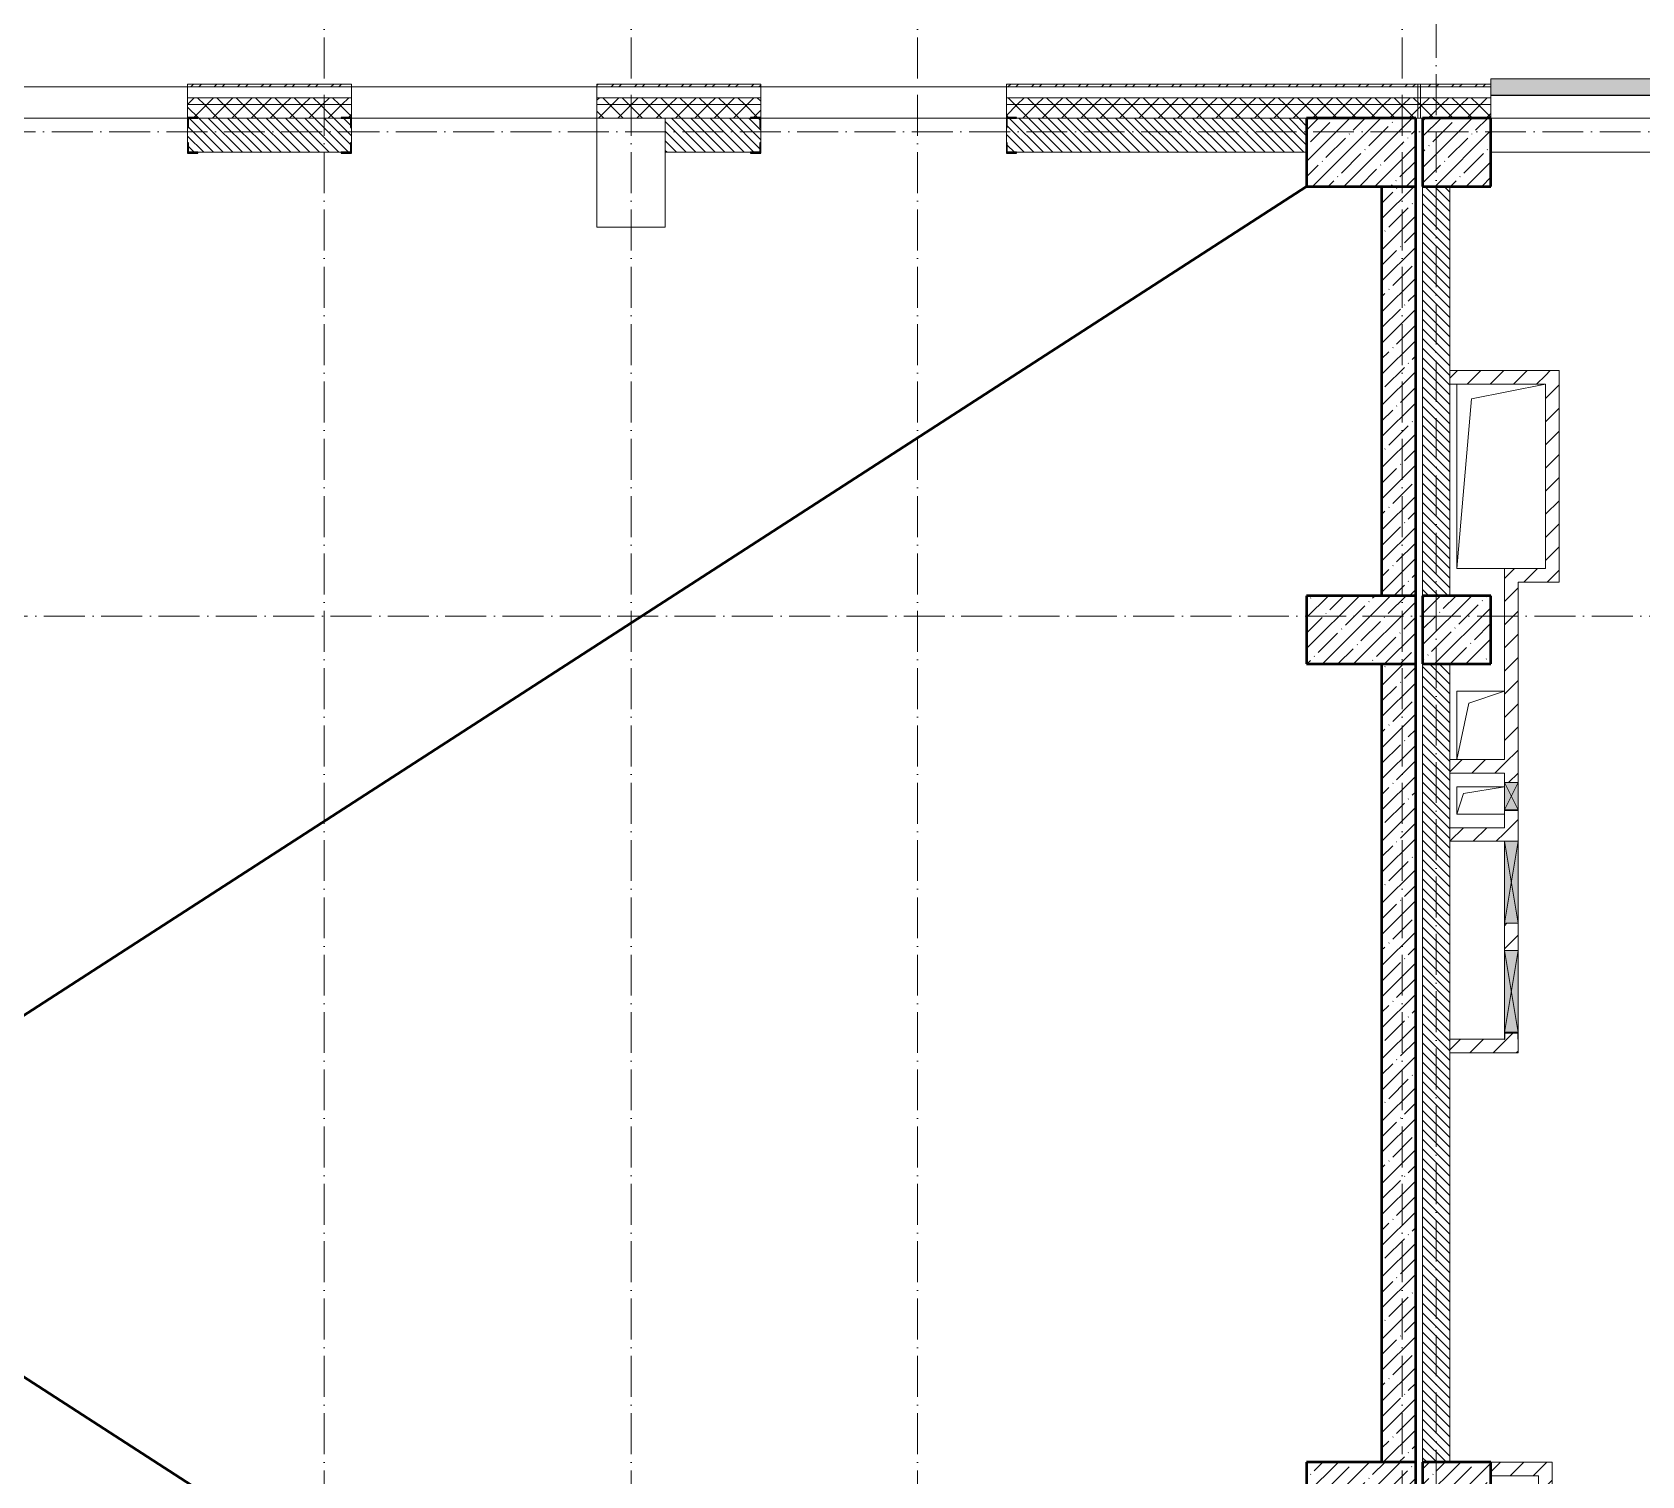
# Model space of a CAD drawing. Header units: millimetres. Extents: x -213536 to 1564669, y -45299 to 942238.
# Drawn here: x 206990 to 218786, y 534747 to 545327 of the extents above; entities that cross this region are included whole.
import ezdxf

# ---------------------------------------------------------------- set-up
doc = ezdxf.new("R2010")
doc.units = ezdxf.units.MM
doc.linetypes.add('50_200_ШТРИХ_1Т_ш5_п1_п1_', pattern=[700, 500, -100, 0, -100])
for name, color, linetype, lineweight in [('A-DETL-____-OTLN-1', 7, 'Continuous', 50), ('A-DETL-GENF-OTLN', 7, 'Continuous', 9), ('A-FLOR-____-OTLN', 7, 'Continuous', 9), ('A-GENM-____-MCUT', 7, 'Continuous', 25), ('A-GENM-____-OTLN', 7, 'Continuous', 9), ('A-GENM-____-OTLN-1', 7, 'Continuous', 25), ('A-GLAZ-____-OTLN', 7, 'Continuous', 9), ('A-WALL-____-MCUT', 7, 'Continuous', 13), ('A-WALL-____-MCUT-1', 7, 'Continuous', 9), ('A-WALL-____-MCUT-2', 7, 'Continuous', 50), ('A-WALL-____-OTLN', 7, 'Continuous', 9), ('A-WALL-____-PATT-1', 7, 'Continuous', 9), ('A-WALL-FNSH-MCUT-1', 7, 'Continuous', 9), ('S-COLS-____-MCUT', 7, 'Continuous', 50), ('S-COLS-____-OTLN', 7, 'Continuous', 9), ('S-GRID-____-OTLN-1', 7, '50_200_ШТРИХ_1Т_ш5_п1_п1_', 9)]:
    doc.layers.add(name, color=color, linetype=linetype, lineweight=lineweight)
doc.layers.add('A-GLAZ-____-OTLN-1', color=7, linetype='Continuous', lineweight=9, true_color=0xc0c0c0)
pattern_1 = [(45, (142429.06, 459015.94), (-70.71068, 70.71068), []), (135, (142429.06, 459015.94), (-70.71068, -70.71068), [])]
pattern_2 = [(45, (142429.06, 459015.94), (-114.04925, 114.04925), []), (45, (142543.1, 459015.94), (-114.04925, 114.04925), [201.612, -40.322, 3.353, -36.97])]
pattern_3 = [(135, (142429.057, 459015.94), (-35.35534, -35.35534), [])]
pattern_4 = [(45, (142429.06, 459015.94), (-85.53659, 85.53659), []), (45, (142486.08, 459015.94), (-85.53659, 85.53659), [])]
pattern_5 = [(45, (142429.06, 459015.94), (-84.85281, 84.85281), [])]

# ---------------------------------------------------------------- blocks, each defined once
blk = doc.blocks.new('BSC_Колонна _Прямоугольная - 500х800-V80-АР1_План отверстий 3 этажа в осях 1-64_Ю-ЯЯ')
at = {"layer": 'S-COLS-____-OTLN'}
for p, q in [((-250, 400), (250, 400)), ((-250, -150), (-250, 400)), ((250, 400), (250, -400))]:
    blk.add_line(p, q, dxfattribs=at)
blk = doc.blocks.new('BSC_Колонна _Прямоугольная - 500х800-V81-АР1_План отверстий 3 этажа в осях 1-64_Ю-ЯЯ')
at = {"layer": 'S-COLS-____-OTLN'}
h = blk.add_hatch(dxfattribs=at)
h.set_pattern_fill('FP_89', color=256, style=0, pattern_type=2)
h.set_pattern_definition([(315, (-85431.04, 74300), (114.04925, 114.04925), []), (315, (-85431.04, 74185.95), (114.04925, 114.04925), [201.613, -40.323, 3.353, -36.97])])
h.paths.add_polyline_path([(-250, 400), (-250, -400), (250, -400), (250, 400)], flags=0)
at = {"layer": 'S-COLS-____-MCUT'}
for p, q in [((250, 400), (-250, 400)), ((-250, 400), (-250, -400)), ((250, -400), (250, 400)), ((-250, -400), (250, -400))]:
    blk.add_line(p, q, dxfattribs=at)
blk = doc.blocks.new('BSC_Колонна _Прямоугольная - 500х800-V82-АР1_План отверстий 3 этажа в осях 1-64_Ю-ЯЯ')
at = {"layer": 'S-COLS-____-OTLN'}
h = blk.add_hatch(dxfattribs=at)
h.set_pattern_fill('FP_90', color=256, style=0, pattern_type=2)
h.set_pattern_definition([(315, (-81931.04, 74300), (114.04925, 114.04925), []), (315, (-81931.04, 74185.95), (114.04925, 114.04925), [201.613, -40.323, 3.353, -36.97])])
h.paths.add_polyline_path([(-250, 400), (-250, -400), (250, -400), (250, 400)], flags=0)
at = {"layer": 'S-COLS-____-MCUT'}
for p, q in [((250, 400), (-250, 400)), ((-250, 400), (-250, -400)), ((250, -400), (250, 400)), ((-250, -400), (250, -400))]:
    blk.add_line(p, q, dxfattribs=at)
blk = doc.blocks.new('BSC_Колонна _Прямоугольная - 500х800-V83-АР1_План отверстий 3 этажа в осях 1-64_Ю-ЯЯ')
at = {"layer": 'S-COLS-____-OTLN'}
h = blk.add_hatch(dxfattribs=at)
h.set_pattern_fill('FP_91', color=256, style=0, pattern_type=2)
h.set_pattern_definition([(315, (-75581.04, 74300), (114.04925, 114.04925), []), (315, (-75581.04, 74185.95), (114.04925, 114.04925), [201.613, -40.323, 3.353, -36.97])])
h.paths.add_polyline_path([(-250, 400), (-250, -400), (250, -400), (250, 400)], flags=0)
at = {"layer": 'S-COLS-____-MCUT'}
for p, q in [((250, 400), (-250, 400)), ((-250, 400), (-250, -400)), ((250, -400), (250, 400)), ((-250, -400), (250, -400))]:
    blk.add_line(p, q, dxfattribs=at)
blk = doc.blocks.new('BSC_Колонна _Прямоугольная - 500х500-V92-АР1_План отверстий 3 этажа в осях 1-64_Ю-ЯЯ')
at = {"layer": 'S-COLS-____-OTLN'}
h = blk.add_hatch(dxfattribs=at)
h.set_pattern_fill('FP_97', color=256, style=0, pattern_type=2)
h.set_pattern_definition([(45, (-75000, -85431.04), (-114.04925, 114.04925), []), (45, (-74885.95, -85431.04), (-114.04925, 114.04925), [201.613, -40.323, 3.353, -36.97])])
h.paths.add_polyline_path([(-250, -250), (250, -250), (250, 250), (-250, 250)], flags=0)
at = {"layer": 'S-COLS-____-MCUT'}
for p, q in [((250, 250), (-250, 250)), ((-250, 250), (-250, -250)), ((250, -250), (250, 250)), ((-250, -250), (250, -250))]:
    blk.add_line(p, q, dxfattribs=at)
blk = doc.blocks.new('BSC_Колонна _Прямоугольная - 500х500-V93-АР1_План отверстий 3 этажа в осях 1-64_Ю-ЯЯ')
at = {"layer": 'S-COLS-____-OTLN'}
h = blk.add_hatch(dxfattribs=at)
h.set_pattern_fill('FP_98', color=256, style=0, pattern_type=2)
h.set_pattern_definition([(45, (-75000, -75581.04), (-114.04925, 114.04925), []), (45, (-74885.95, -75581.04), (-114.04925, 114.04925), [201.613, -40.323, 3.353, -36.97])])
h.paths.add_polyline_path([(-250, -250), (250, -250), (250, 250), (-250, 250)], flags=0)
at = {"layer": 'S-COLS-____-MCUT'}
for p, q in [((250, 250), (-250, 250)), ((-250, 250), (-250, -250)), ((250, -250), (250, 250)), ((-250, -250), (250, -250))]:
    blk.add_line(p, q, dxfattribs=at)
blk = doc.blocks.new('Фахверк_СКБ_Уголок - 250_2160-27509414-АР1_План отверстий 3 этажа в осях 1-64_Ю-ЯЯ')
at = {"layer": 'A-GENM-____-MCUT'}
for p, q in [((200, 181), (125, 181)), ((125, 181), (125, 106)), ((131, 106), (131, 175)), ((131, 175), (200, 175)), ((200, 175), (200, 181)), ((125, 106), (131, 106)), ((131, -6), (125, -6)), ((125, -6), (125, -81)), ((125, -81), (200, -81)), ((131, -75), (131, -6)), ((200, -75), (131, -75)), ((200, -81), (200, -75))]:
    blk.add_line(p, q, dxfattribs=at)
blk = doc.blocks.new('AR_Отверстие прямоугольное _в плите_ - AR_Отверстие прямоугольное _в плите_-30552540-АР1_План отверстий 3 этажа в осях 1-64_Ю-ЯЯ')
at = {"layer": 'A-GENM-____-OTLN'}
for p, q in [((175, 250), (-175, 250)), ((-175, 250), (-175, -250)), ((-87, 163), (175, 250)), ((-175, -250), (-87, 163))]:
    blk.add_line(p, q, dxfattribs=at)
blk = doc.blocks.new('AR_Отверстие прямоугольное _в плите_ - AR_Отверстие прямоугольное _в плите_-30552592-АР1_План отверстий 3 этажа в осях 1-64_Ю-ЯЯ')
at = {"layer": 'A-GENM-____-OTLN'}
for p, q in [((175, 100), (-175, 100)), ((-175, 100), (-175, -100)), ((-175, -100), (-125, 50)), ((-125, 50), (175, 100)), ((-175, -100), (175, -100))]:
    blk.add_line(p, q, dxfattribs=at)
blk = doc.blocks.new('AR_Отверстие прямоугольное _в плите_ - AR_Отверстие прямоугольное _в плите_-30552512-АР1_План отверстий 3 этажа в осях 1-64_Ю-ЯЯ')
at = {"layer": 'A-GENM-____-OTLN'}
for p, q in [((-325, 675), (-325, -675)), ((-217, 567), (325, 675)), ((-325, -675), (-217, 567)), ((-325, -675), (25, -675))]:
    blk.add_line(p, q, dxfattribs=at)
blk = doc.blocks.new('Отлив_СКБ - Отлив витража_120_НВФ-31885689-АР1_План отверстий 3 этажа в осях 1-64_Ю-ЯЯ')
at = {"layer": 'A-GLAZ-____-OTLN-1'}
for points in [[(1800, 2), (1800, 120), (0, 120), (0, 2), (737, 2)], [(1800, 0), (1800, 2), (0, 2), (0, 0), (737, 0)]]:
    blk.add_hatch(color=256, dxfattribs=at).paths.add_polyline_path(points, flags=0)
at = {"layer": 'A-GLAZ-____-OTLN'}
for p, q in [((0, 83), (0, 120)), ((1800, 120), (0, 120)), ((1800, 120), (1800, 83)), ((0, 2), (1800, 2)), ((1800, 0), (0, 0))]:
    blk.add_line(p, q, dxfattribs=at)
blk = doc.blocks.new('Стены 2 - Стены 4-31194547-АР1_План отверстий 3 этажа в осях 1-64_Ю-ЯЯ')
at = {"layer": 'A-WALL-____-MCUT'}
for p, q in [((-1799, 41030), (-1799, 41010)), ((-1549, 41030), (-1799, 41030)), ((-1799, 41010), (-1549, 41010)), ((-1549, 41010), (-1549, 41030))]:
    blk.add_line(p, q, dxfattribs=at)
blk = doc.blocks.new('AR_Отверстие прямоугольное _в стене__БезПР - AR_Отверстие прямоугольное _в стене__БезПР-V210-АР1_План отверстий 3 этажа в осях 1-64_Ю-ЯЯ')
at = {"layer": 'A-GLAZ-____-OTLN'}
blk.add_hatch(color=256, dxfattribs=at).paths.add_polyline_path([(75, 50), (70, 50), (70, -50), (75, -50)], flags=0)
at = {"layer": 'A-DETL-GENF-OTLN'}
for p, q in [((70, 50), (75, 50)), ((75, 50), (70, 47)), ((75, 50), (70, 50)), ((75, 50), (75, -50)), ((75, -50), (75, 50)), ((70, -47), (75, -50)), ((75, -50), (70, -50)), ((70, -50), (75, -50))]:
    blk.add_line(p, q, dxfattribs=at)
blk = doc.blocks.new('AR_Отверстие прямоугольное _в стене__БезПР - AR_Отверстие прямоугольное _в стене__БезПР-36899212-АР1_План отверстий 3 этажа в осях 1-64_Ю-ЯЯ')
at = {"layer": 'A-GLAZ-____-OTLN'}
blk.add_hatch(color=256, dxfattribs=at).paths.add_polyline_path([(300, 50), (-300, 50), (-300, -50), (300, -50)], flags=0)
at = {"layer": 'A-DETL-GENF-OTLN'}
for p, q in [((-300, -50), (-300, 50)), ((-300, 50), (300, 50)), ((300, 50), (-300, -50)), ((-300, 50), (300, -50)), ((300, 50), (-300, 50)), ((-300, 50), (-300, -50)), ((300, 50), (300, -50)), ((300, -50), (300, 50)), ((300, -50), (-300, -50)), ((-300, -50), (300, -50))]:
    blk.add_line(p, q, dxfattribs=at)
at = {"layer": 'A-GLAZ-____-OTLN'}
blk.add_line((300, 50), (-300, 50), dxfattribs=at)
blk = doc.blocks.new('AR_Отверстие прямоугольное _в стене_ - AR_Отверстие прямоугольное _в стене__ОВ-36936555-АР1_План отверстий 3 этажа в осях 1-64_Ю-ЯЯ')
at = {"layer": 'A-GLAZ-____-OTLN'}
blk.add_hatch(color=256, dxfattribs=at).paths.add_polyline_path([(300, -50), (300, 50), (-300, 50), (-300, -50)], flags=0)
at = {"layer": 'A-DETL-GENF-OTLN'}
for p, q in [((-300, -50), (-300, 50)), ((-300, 50), (300, 50)), ((300, 50), (-300, -50)), ((-300, 50), (300, -50)), ((300, 50), (-300, 50)), ((-300, 50), (-300, -50)), ((300, -50), (-300, -50)), ((-300, -50), (300, -50))]:
    blk.add_line(p, q, dxfattribs=at)
blk = doc.blocks.new('AR_Отверстие прямоугольное _в стене__БезПР - AR_Отверстие прямоугольное _в стене__БезПР-36428113-АР1_План отверстий 3 этажа в осях 1-64_Ю-ЯЯ')
at = {"layer": 'A-GLAZ-____-OTLN'}
blk.add_hatch(color=256, dxfattribs=at).paths.add_polyline_path([(100, 50), (-100, 50), (-100, -50), (100, -50)], flags=0)
at = {"layer": 'A-DETL-GENF-OTLN'}
for p, q in [((-100, -50), (-100, 50)), ((-100, 50), (100, 50)), ((100, 50), (-100, -50)), ((-100, 50), (100, -50)), ((100, 50), (-100, 50)), ((-100, 50), (-100, -50)), ((100, 50), (100, -50)), ((100, -50), (100, 50)), ((100, -50), (-100, -50)), ((-100, -50), (100, -50))]:
    blk.add_line(p, q, dxfattribs=at)
blk = doc.blocks.new('154_Фахверк_СКБ_Швеллер - Тип_100_3960_зеркало-36793856-АР1_План отверстий 3 этажа в осях 1-64_Ю-ЯЯ')
at = {"layer": 'A-GENM-____-MCUT'}
for p, q in [((175, 50), (125, 50)), ((125, 50), (125, -50)), ((128, 47), (175, 47)), ((128, -47), (128, 47)), ((175, 47), (175, 50)), ((125, -50), (175, -50)), ((175, -47), (128, -47)), ((175, -50), (175, -47))]:
    blk.add_line(p, q, dxfattribs=at)

msp = doc.modelspace()

# ---------------------------------------------------------------- hatches: boundary and pattern name
at = {"layer": 'A-WALL-____-PATT-1'}
h = msp.add_hatch(dxfattribs=at)
h.set_pattern_fill('FP_6', color=256, style=0, pattern_type=2)
h.set_pattern_definition(pattern_4)
h.paths.add_polyline_path([(217144.1, 544927), (217144.1, 544947), (214129.1, 544947), (214129.1, 544927), (216648.5, 544927)], flags=0)
h.paths.add_polyline_path([(211129.1, 544927), (212329.1, 544927), (212329.1, 544947), (211129.1, 544947)], flags=0)
h.paths.add_polyline_path([(206329.1, 544927), (206329.1, 544947), (205079.1, 544947), (205079.1, 544927), (206043.7, 544927)], flags=0)
h.paths.add_polyline_path([(208129.1, 544927), (209329.1, 544927), (209329.1, 544947), (208129.1, 544947)], flags=0)
h.paths.add_polyline_path([(203279.1, 544927), (203279.1, 544947), (202079.1, 544947), (202079.1, 544927), (202508.8, 544927)], flags=0)
h.paths.add_polyline_path([(199079.1, 544927), (200279.1, 544927), (200279.1, 544947), (199079.1, 544947)], flags=0)
h.paths.add_polyline_path([(197279.1, 544927), (197279.1, 544947), (196079.1, 544947), (196079.1, 544927)], flags=0)
h.paths.add_polyline_path([(194279.1, 544927), (194279.1, 544947), (192594.1, 544947), (192594.1, 544927)], flags=0)
h = msp.add_hatch(dxfattribs=at)
h.set_pattern_fill('FP_6', color=256, style=0, pattern_type=2)
h.set_pattern_definition(pattern_4)
h.paths.add_polyline_path([(228254.1, 544927), (229379.1, 544927), (229379.1, 544947), (228254.1, 544947)], flags=0)
h.paths.add_polyline_path([(222834.7, 544927), (223529.1, 544927), (223529.1, 544947), (222479.1, 544947), (222479.1, 544927)], flags=0)
h.paths.add_polyline_path([(225485.9, 544927), (226454.1, 544927), (226454.1, 544947), (225329.1, 544947), (225329.1, 544927)], flags=0)
h.paths.add_polyline_path([(219479.1, 544927), (220679.1, 544927), (220679.1, 544947), (219479.1, 544947)], flags=0)
h.paths.add_polyline_path([(217164.1, 544927), (217679.1, 544927), (217679.1, 544947), (217164.1, 544947)], flags=0)
h = msp.add_hatch(dxfattribs=at)
h.set_pattern_fill('FP_4', color=256, style=0, pattern_type=2)
h.set_pattern_definition(pattern_1)
h.paths.add_polyline_path([(243909.1, 544797), (243909.1, 544847), (236929.1, 544847), (236929.1, 544797), (241393, 544797)], flags=0)
h.paths.add_polyline_path([(235929.1, 544797), (235929.1, 544847), (234179.1, 544847), (234179.1, 544797), (234323.2, 544797)], flags=0)
h.paths.add_polyline_path([(228254.1, 544797), (229379.1, 544797), (229379.1, 544847), (228254.1, 544847)], flags=0)
h.paths.add_polyline_path([(226454.1, 544797), (226454.1, 544847), (225329.1, 544847), (225329.1, 544797), (226369.6, 544797)], flags=0)
h.paths.add_polyline_path([(222834.7, 544797), (223529.1, 544797), (223529.1, 544847), (222479.1, 544847), (222479.1, 544797)], flags=0)
h.paths.add_polyline_path([(219479.1, 544797), (220679.1, 544797), (220679.1, 544847), (219479.1, 544847)], flags=0)
h.paths.add_polyline_path([(217679.1, 544797), (217679.1, 544847), (214129.1, 544847), (214129.1, 544797), (216648.5, 544797)], flags=0)
h.paths.add_polyline_path([(212329.1, 544797), (212329.1, 544847), (211129.1, 544847), (211129.1, 544797)], flags=0)
h.paths.add_polyline_path([(206329.1, 544797), (206329.1, 544847), (205079.1, 544847), (205079.1, 544797), (206043.7, 544797)], flags=0)
h.paths.add_polyline_path([(208129.1, 544797), (209329.1, 544797), (209329.1, 544847), (208129.1, 544847)], flags=0)
h.paths.add_polyline_path([(200279.1, 544797), (200279.1, 544847), (199079.1, 544847), (199079.1, 544797)], flags=0)
h.paths.add_polyline_path([(203279.1, 544797), (203279.1, 544847), (202079.1, 544847), (202079.1, 544797), (202508.8, 544797)], flags=0)
h.paths.add_polyline_path([(197279.1, 544797), (197279.1, 544847), (196079.1, 544847), (196079.1, 544797)], flags=0)
h.paths.add_polyline_path([(194279.1, 544797), (194279.1, 544847), (192479.1, 544847), (192479.1, 544797)], flags=0)
h = msp.add_hatch(dxfattribs=at)
h.set_pattern_fill('FP_4', color=256, style=0, pattern_type=2)
h.set_pattern_definition(pattern_1)
h.paths.add_polyline_path([(243829.1, 544697), (243909.1, 544697), (243909.1, 544797), (236929.1, 544797), (236929.1, 544697), (243779.1, 544697)], flags=0)
h.paths.add_polyline_path([(235929.1, 544697), (235929.1, 544797), (234179.1, 544797), (234179.1, 544703), (234254.1, 544703), (234254.1, 544697), (235429.1, 544697)], flags=0)
h.paths.add_polyline_path([(226379.1, 544697), (226379.1, 544703), (226454.1, 544703), (226454.1, 544797), (225329.1, 544797), (225329.1, 544697), (226369.6, 544697)], flags=0)
h.paths.add_polyline_path([(229020.8, 544697), (229304.1, 544697), (229304.1, 544703), (229379.1, 544703), (229379.1, 544797), (228254.1, 544797), (228254.1, 544703), (228329.1, 544703), (228329.1, 544697)], flags=0)
h.paths.add_polyline_path([(223454.1, 544697), (223454.1, 544703), (223529.1, 544703), (223529.1, 544797), (222479.1, 544797), (222479.1, 544703), (222554.1, 544703), (222554.1, 544697), (222834.7, 544697)], flags=0)
h.paths.add_polyline_path([(220604.1, 544697), (220604.1, 544703), (220679.1, 544703), (220679.1, 544797), (219479.1, 544797), (219479.1, 544703), (219554.1, 544703), (219554.1, 544697), (220429.1, 544697)], flags=0)
h.paths.add_polyline_path([(217679.1, 544697), (217679.1, 544797), (214129.1, 544797), (214129.1, 544703), (214204.1, 544703), (214204.1, 544697), (217179.1, 544697)], flags=0)
h.paths.add_polyline_path([(211629.1, 544697), (212254.1, 544697), (212254.1, 544703), (212329.1, 544703), (212329.1, 544797), (211129.1, 544797), (211129.1, 544697)], flags=0)
h.paths.add_polyline_path([(205679.1, 544697), (206254.1, 544697), (206254.1, 544703), (206329.1, 544703), (206329.1, 544797), (205079.1, 544797), (205079.1, 544703), (205154.1, 544703), (205154.1, 544697), (205179.1, 544697)], flags=0)
h.paths.add_polyline_path([(208204.1, 544697), (209254.1, 544697), (209254.1, 544703), (209329.1, 544703), (209329.1, 544797), (208129.1, 544797), (208129.1, 544703), (208204.1, 544703)], flags=0)
h.paths.add_polyline_path([(202508.8, 544697), (203204.1, 544697), (203204.1, 544703), (203279.1, 544703), (203279.1, 544797), (202079.1, 544797), (202079.1, 544703), (202154.1, 544703), (202154.1, 544697)], flags=0)
h.paths.add_polyline_path([(200204.1, 544697), (200204.1, 544703), (200279.1, 544703), (200279.1, 544797), (199079.1, 544797), (199079.1, 544703), (199154.1, 544703), (199154.1, 544697), (199679.1, 544697)], flags=0)
h.paths.add_polyline_path([(196154.1, 544697), (197204.1, 544697), (197204.1, 544703), (197279.1, 544703), (197279.1, 544797), (196079.1, 544797), (196079.1, 544703), (196154.1, 544703)], flags=0)
h.paths.add_polyline_path([(194204.1, 544697), (194204.1, 544703), (194279.1, 544703), (194279.1, 544797), (192479.1, 544797), (192479.1, 544697), (193429.1, 544697)], flags=0)
h = msp.add_hatch(dxfattribs=at)
h.set_pattern_fill('FP_9', color=256, style=0, pattern_type=2)
h.set_pattern_definition(pattern_3)
h.paths.add_polyline_path([(209323.1, 544447), (209323.1, 544516), (209329.1, 544516), (209329.1, 544628), (209323.1, 544628), (209323.1, 544697), (208135.1, 544697), (208135.1, 544628), (208129.1, 544628), (208129.1, 544516), (208135.1, 544516), (208135.1, 544447), (209254.1, 544447)], flags=0)
h.paths.add_polyline_path([(206043.7, 544447), (206323.1, 544447), (206323.1, 544516), (206329.1, 544516), (206329.1, 544628), (206323.1, 544628), (206323.1, 544697), (205679.1, 544697), (205679.1, 544447)], flags=0)
h = msp.add_hatch(dxfattribs=at)
h.set_pattern_fill('FP_9', color=256, style=0, pattern_type=2)
h.set_pattern_definition(pattern_3)
h.paths.add_polyline_path([(216329.1, 544447), (216329.1, 544697), (214135.1, 544697), (214135.1, 544628), (214129.1, 544628), (214129.1, 544516), (214135.1, 544516), (214135.1, 544447), (214204.1, 544447)], flags=0)
h.paths.add_polyline_path([(212254.1, 544447), (212323.1, 544447), (212323.1, 544516), (212329.1, 544516), (212329.1, 544628), (212323.1, 544628), (212323.1, 544697), (211629.1, 544697), (211629.1, 544447)], flags=0)
h = msp.add_hatch(dxfattribs=at)
h.set_pattern_fill('FP_12', color=256, style=0, pattern_type=2)
h.set_pattern_definition(pattern_2)
h.paths.add_polyline_path([(217129.1, 541197), (217129.1, 544197), (216879.1, 544197), (216879.1, 541197)], flags=0)
h = msp.add_hatch(dxfattribs=at)
h.set_pattern_fill('FP_9', color=256, style=0, pattern_type=2)
h.set_pattern_definition(pattern_3)
h.paths.add_polyline_path([(217379.1, 541197), (217379.1, 544197), (217179.1, 544197), (217179.1, 541197)], flags=0)
h = msp.add_hatch(dxfattribs=at)
h.set_pattern_fill('FP_7', color=256, style=0, pattern_type=2)
h.set_pattern_definition(pattern_5)
h.paths.add_polyline_path([(218079.1, 542747), (218079.1, 542847), (217379.1, 542847), (217379.1, 542747)], flags=0)
h = msp.add_hatch(dxfattribs=at)
h.set_pattern_fill('FP_7', color=256, style=0, pattern_type=2)
h.set_pattern_definition(pattern_5)
h.paths.add_polyline_path([(218079.1, 541297), (218179.1, 541297), (218179.1, 542847), (218079.1, 542847), (218079.1, 541397)], flags=0)
h = msp.add_hatch(dxfattribs=at)
h.set_pattern_fill('FP_7', color=256, style=0, pattern_type=2)
h.set_pattern_definition(pattern_5)
h.paths.add_polyline_path([(217829.1, 537947), (217876.1, 537947), (217875.8, 537994), (217782.1, 537994), (217782.1, 537947)], flags=0)
h.paths.add_polyline_path([(217837.1, 538597), (217879.1, 538597), (217879.1, 538797), (217779.1, 538797), (217779.1, 538597), (217834.2, 538597)], flags=0)
h.paths.add_polyline_path([(217785.5, 539397), (217879.1, 539397), (217879.1, 539622), (217779.1, 539622), (217779.1, 539397)], flags=0)
h.paths.add_polyline_path([(217879.1, 539827), (217879.1, 541397), (217779.1, 541397), (217779.1, 539827), (217797.4, 539827)], flags=0)
h = msp.add_hatch(dxfattribs=at)
h.set_pattern_fill('FP_7', color=256, style=0, pattern_type=2)
h.set_pattern_definition(pattern_5)
h.paths.add_polyline_path([(218079.1, 541297), (218079.1, 541397), (217879.1, 541397), (217879.1, 541297)], flags=0)
h = msp.add_hatch(dxfattribs=at)
h.set_pattern_fill('FP_12', color=256, style=0, pattern_type=2)
h.set_pattern_definition(pattern_2)
h.paths.add_polyline_path([(216879.1, 534847), (217129.1, 534847), (217129.1, 540697), (216879.1, 540697), (216879.1, 535613.2)], flags=0)
h = msp.add_hatch(dxfattribs=at)
h.set_pattern_fill('FP_9', color=256, style=0, pattern_type=2)
h.set_pattern_definition(pattern_3)
h.paths.add_polyline_path([(217179.1, 534847), (217379.1, 534847), (217379.1, 540697), (217179.1, 540697), (217179.1, 535613.2)], flags=0)
h = msp.add_hatch(dxfattribs=at)
h.set_pattern_fill('FP_7', color=256, style=0, pattern_type=2)
h.set_pattern_definition(pattern_5)
h.paths.add_polyline_path([(217779.1, 539897), (217779.1, 539997), (217379.1, 539997), (217379.1, 539897)], flags=0)
h = msp.add_hatch(dxfattribs=at)
h.set_pattern_fill('FP_7', color=256, style=0, pattern_type=2)
h.set_pattern_definition(pattern_5)
h.paths.add_polyline_path([(217779.1, 539397), (217779.1, 539497), (217379.1, 539497), (217379.1, 539397)], flags=0)
h = msp.add_hatch(dxfattribs=at)
h.set_pattern_fill('FP_7', color=256, style=0, pattern_type=2)
h.set_pattern_definition(pattern_5)
h.paths.add_polyline_path([(217879.1, 537847), (217879.1, 537947), (217379.1, 537947), (217379.1, 537847), (217782.1, 537847)], flags=0)
h = msp.add_hatch(dxfattribs=at)
h.set_pattern_fill('FP_7', color=256, style=0, pattern_type=2)
h.set_pattern_definition(pattern_5)
h.paths.add_polyline_path([(218029.1, 534747), (218029.1, 534847), (217679.1, 534847), (217679.1, 534747)], flags=0)
h = msp.add_hatch(dxfattribs=at)
h.set_pattern_fill('FP_7', color=256, style=0, pattern_type=2)
h.set_pattern_definition(pattern_5)
h.paths.add_polyline_path([(218129.1, 532947), (218129.1, 534847), (218029.1, 534847), (218029.1, 532947)], flags=0)
at = {"layer": 'S-COLS-____-OTLN'}
h = msp.add_hatch(dxfattribs=at)
h.set_pattern_fill('FP_12', color=256, style=0, pattern_type=2)
h.set_pattern_definition(pattern_2)
h.paths.add_polyline_path([(217679.1, 540697), (217679.1, 541197), (217179.1, 541197), (217179.1, 540697)], flags=0)

# ---------------------------------------------------------------- linework, layer by layer
at = {"layer": 'A-DETL-____-OTLN-1'}
for p, q in [((193429.1, 544197), (216329.1, 529397)), ((216329.1, 544197), (193429.1, 529397))]:
    msp.add_line(p, q, dxfattribs=at)
at = {"layer": 'A-FLOR-____-OTLN'}
for p, q in [((217429.1, 541397), (217429.1, 542747)), ((217779.1, 541397), (217429.1, 541397)), ((217429.1, 540497), (217779.1, 540497)), ((217429.1, 539997), (217429.1, 540497)), ((217429.1, 539797), (217779.1, 539797)), ((217429.1, 539597), (217429.1, 539797)), ((217779.1, 539597), (217429.1, 539597))]:
    msp.add_line(p, q, dxfattribs=at)
at = {"layer": 'A-WALL-____-MCUT'}
for p, q in [((209329.1, 544927), (208129.1, 544927)), ((208129.1, 544927), (208129.1, 544703)), ((209329.1, 544703), (209329.1, 544927)), ((212329.1, 544927), (211129.1, 544927)), ((211129.1, 544927), (211129.1, 544697)), ((212329.1, 544703), (212329.1, 544927)), ((217679.1, 544927), (214129.1, 544927)), ((214129.1, 544927), (214129.1, 544703)), ((217679.1, 544697), (217679.1, 544927)), ((208129.1, 544628), (208129.1, 544516)), ((209329.1, 544516), (209329.1, 544628)), ((211129.1, 544697), (211629.1, 544697)), ((211629.1, 544697), (211629.1, 544447)), ((212329.1, 544516), (212329.1, 544628)), ((214129.1, 544628), (214129.1, 544516)), ((217129.1, 544697), (217179.1, 544697)), ((208204.1, 544447), (209254.1, 544447)), ((211629.1, 544447), (212254.1, 544447)), ((214204.1, 544447), (216329.1, 544447)), ((217179.1, 544197), (217179.1, 541197)), ((217379.1, 541197), (217379.1, 544197)), ((217179.1, 541197), (217379.1, 541197)), ((217179.1, 540697), (217179.1, 534847)), ((217379.1, 540697), (217179.1, 540697)), ((217379.1, 534847), (217379.1, 540697))]:
    msp.add_line(p, q, dxfattribs=at)
at = {"layer": 'A-WALL-____-MCUT-1'}
for p, q in [((209329.1, 544847), (208129.1, 544847)), ((212329.1, 544847), (211129.1, 544847)), ((217679.1, 544847), (214129.1, 544847)), ((209329.1, 544797), (208129.1, 544797)), ((212329.1, 544797), (211129.1, 544797)), ((217679.1, 544797), (214129.1, 544797)), ((208204.1, 544697), (209254.1, 544697)), ((209254.1, 544697), (208204.1, 544697)), ((211629.1, 544697), (212254.1, 544697)), ((212254.1, 544697), (211629.1, 544697)), ((214204.1, 544697), (216329.1, 544697)), ((216329.1, 544697), (214204.1, 544697))]:
    msp.add_line(p, q, dxfattribs=at)
at = {"layer": 'A-WALL-____-MCUT-2'}
for p, q in [((216879.1, 544197), (216879.1, 541197)), ((217129.1, 541197), (217129.1, 544197)), ((216879.1, 540697), (216879.1, 534847)), ((217129.1, 534847), (217129.1, 540697))]:
    msp.add_line(p, q, dxfattribs=at)
at = {"layer": 'A-WALL-____-OTLN'}
for p, q in [((206329.1, 544927), (208129.1, 544927)), ((209329.1, 544927), (211129.1, 544927)), ((212329.1, 544927), (214129.1, 544927)), ((208129.1, 544697), (206329.1, 544697)), ((211129.1, 544697), (209329.1, 544697)), ((214129.1, 544697), (212329.1, 544697)), ((219479.1, 544697), (217679.1, 544697)), ((219479.1, 544447), (217679.1, 544447))]:
    msp.add_line(p, q, dxfattribs=at)
at = {"layer": 'A-WALL-FNSH-MCUT-1'}
for p, q in [((209329.1, 544947), (208129.1, 544947)), ((208129.1, 544947), (208129.1, 544927)), ((209329.1, 544927), (209329.1, 544947)), ((212329.1, 544947), (211129.1, 544947)), ((211129.1, 544947), (211129.1, 544927)), ((212329.1, 544927), (212329.1, 544947)), ((217144.1, 544947), (214129.1, 544947)), ((214129.1, 544947), (214129.1, 544927)), ((217144.1, 544927), (217144.1, 544947)), ((217679.1, 544947), (217164.1, 544947)), ((217164.1, 544947), (217164.1, 544927)), ((217679.1, 544927), (217679.1, 544947)), ((208129.1, 544927), (209329.1, 544927)), ((211129.1, 544927), (212329.1, 544927)), ((214129.1, 544927), (217144.1, 544927)), ((217164.1, 544927), (217679.1, 544927)), ((218179.1, 542847), (217379.1, 542847)), ((218179.1, 541297), (218179.1, 542847)), ((217379.1, 542747), (218079.1, 542747)), ((218079.1, 542747), (218079.1, 541397)), ((217779.1, 541397), (217779.1, 539997)), ((218079.1, 541397), (217779.1, 541397)), ((217879.1, 539827), (217879.1, 541297)), ((217879.1, 541297), (218179.1, 541297)), ((217779.1, 539997), (217379.1, 539997)), ((217379.1, 539897), (217779.1, 539897)), ((217779.1, 539897), (217779.1, 539827)), ((217779.1, 539622), (217779.1, 539497)), ((217879.1, 539397), (217879.1, 539622)), ((217779.1, 539497), (217379.1, 539497)), ((217379.1, 539397), (217779.1, 539397)), ((217779.1, 538797), (217779.1, 538597)), ((217879.1, 538597), (217879.1, 538797)), ((217779.1, 537947), (217379.1, 537947)), ((217879.1, 537847), (217879.1, 537947)), ((217379.1, 537847), (217879.1, 537847)), ((218129.1, 534847), (217679.1, 534847)), ((218129.1, 532947), (218129.1, 534847)), ((217679.1, 534747), (218029.1, 534747)), ((218029.1, 534747), (218029.1, 533047))]:
    msp.add_line(p, q, dxfattribs=at)
at = {"layer": 'S-COLS-____-MCUT'}
for p, q in [((217679.1, 541197), (217179.1, 541197)), ((217179.1, 541197), (217179.1, 540697)), ((217679.1, 540697), (217679.1, 541197)), ((217179.1, 540697), (217679.1, 540697))]:
    msp.add_line(p, q, dxfattribs=at)
at = {"layer": 'S-GRID-____-OTLN-1', "color": 251, "ltscale": 0.6, "true_color": 0x636466}
for p, q in [((209129.1, 549908.8), (209129.1, 511907.5)), ((211379.1, 549908.8), (211379.1, 511907.5)), ((213479.1, 549908.8), (213479.1, 498997)), ((217029.1, 549908.8), (217029.1, 499287.2)), ((217279.1, 549640.6), (217279.1, 498997)), ((246503.5, 544597), (137760.3, 544597)), ((137760.3, 541047), (246503.5, 541047))]:
    msp.add_line(p, q, dxfattribs=at)

# ---------------------------------------------------------------- block references
at = {"layer": 'A-GENM-____-OTLN'}
for name, p in [('AR_Отверстие прямоугольное _в плите_ - AR_Отверстие прямоугольное _в плите_-30552512-АР1_План отверстий 3 этажа в осях 1-64_Ю-ЯЯ', (217754.1, 542072)), ('AR_Отверстие прямоугольное _в плите_ - AR_Отверстие прямоугольное _в плите_-30552540-АР1_План отверстий 3 этажа в осях 1-64_Ю-ЯЯ', (217604.1, 540247)), ('AR_Отверстие прямоугольное _в плите_ - AR_Отверстие прямоугольное _в плите_-30552592-АР1_План отверстий 3 этажа в осях 1-64_Ю-ЯЯ', (217604.1, 539697))]:
    msp.add_blockref(name, p, dxfattribs=at)
at = {"layer": 'A-GENM-____-OTLN-1'}
for p in [(208004.1, 544522), (214004.1, 544522)]:
    msp.add_blockref('Фахверк_СКБ_Уголок - 250_2160-27509414-АР1_План отверстий 3 этажа в осях 1-64_Ю-ЯЯ', p, dxfattribs=at)
for name, p, rotation in [('Фахверк_СКБ_Уголок - 250_2160-27509414-АР1_План отверстий 3 этажа в осях 1-64_Ю-ЯЯ', (209454.1, 544622), 180), ('Фахверк_СКБ_Уголок - 250_2160-27509414-АР1_План отверстий 3 этажа в осях 1-64_Ю-ЯЯ', (212454.1, 544622), 180), ('154_Фахверк_СКБ_Швеллер - Тип_100_3960_зеркало-36793856-АР1_План отверстий 3 этажа в осях 1-64_Ю-ЯЯ', (217829.1, 538122), 270)]:
    msp.add_blockref(name, p, dxfattribs=dict(at, rotation=rotation))
at = {"layer": 'A-GLAZ-____-OTLN'}
msp.add_blockref('Отлив_СКБ - Отлив витража_120_НВФ-31885689-АР1_План отверстий 3 этажа в осях 1-64_Ю-ЯЯ', (217679.1, 544864), dxfattribs=at)
at = {"layer": 'A-GLAZ-____-OTLN', "rotation": 270}
for name, p in [('AR_Отверстие прямоугольное _в стене__БезПР - AR_Отверстие прямоугольное _в стене__БезПР-36428113-АР1_План отверстий 3 этажа в осях 1-64_Ю-ЯЯ', (217829.1, 539727)), ('AR_Отверстие прямоугольное _в стене__БезПР - AR_Отверстие прямоугольное _в стене__БезПР-V210-АР1_План отверстий 3 этажа в осях 1-64_Ю-ЯЯ', (217829.1, 539697)), ('AR_Отверстие прямоугольное _в стене__БезПР - AR_Отверстие прямоугольное _в стене__БезПР-36899212-АР1_План отверстий 3 этажа в осях 1-64_Ю-ЯЯ', (217829.1, 539097)), ('AR_Отверстие прямоугольное _в стене_ - AR_Отверстие прямоугольное _в стене__ОВ-36936555-АР1_План отверстий 3 этажа в осях 1-64_Ю-ЯЯ', (217829.1, 538297))]:
    msp.add_blockref(name, p, dxfattribs=at)
at = {"layer": 'A-WALL-____-OTLN', "rotation": 89.9999999999999}
msp.add_blockref('Стены 2 - Стены 4-31194547-АР1_План отверстий 3 этажа в осях 1-64_Ю-ЯЯ', (258174.3, 546495.5), dxfattribs=at)
at = {"layer": 'S-COLS-____-OTLN'}
for name, p, rotation in [('BSC_Колонна _Прямоугольная - 500х800-V80-АР1_План отверстий 3 этажа в осях 1-64_Ю-ЯЯ', (211379.1, 544297), 180), ('BSC_Колонна _Прямоугольная - 500х800-V81-АР1_План отверстий 3 этажа в осях 1-64_Ю-ЯЯ', (216729.1, 544447), 89.9999999999999), ('BSC_Колонна _Прямоугольная - 500х800-V82-АР1_План отверстий 3 этажа в осях 1-64_Ю-ЯЯ', (216729.1, 540947), 89.9999999999999), ('BSC_Колонна _Прямоугольная - 500х800-V83-АР1_План отверстий 3 этажа в осях 1-64_Ю-ЯЯ', (216729.1, 534597), 89.9999999999999)]:
    msp.add_blockref(name, p, dxfattribs=dict(at, rotation=rotation))
for name, p in [('BSC_Колонна _Прямоугольная - 500х500-V92-АР1_План отверстий 3 этажа в осях 1-64_Ю-ЯЯ', (217429.1, 544447)), ('BSC_Колонна _Прямоугольная - 500х500-V93-АР1_План отверстий 3 этажа в осях 1-64_Ю-ЯЯ', (217429.1, 534597))]:
    msp.add_blockref(name, p, dxfattribs=at)

doc.saveas('drawing.dxf')
